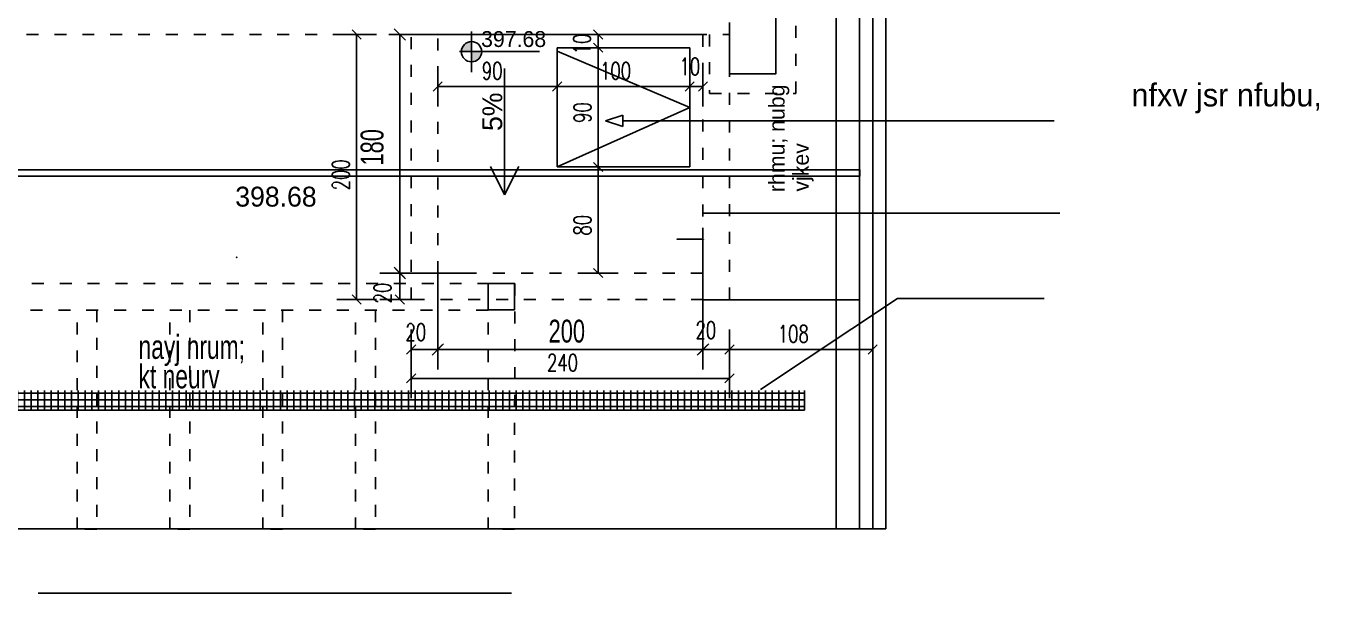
# Model space of a CAD drawing. Extents: x -17820 to -14381, y -71900 to -70262.
# Drawn here: x -15356 to -14381, y -71566 to -71138 of the extents above; entities that cross this region are included whole.
import ezdxf
from ezdxf.enums import TextEntityAlignment as Align

# ---------------------------------------------------------------- set-up
doc = ezdxf.new("R2010")
doc.units = 0
doc.header["$MEASUREMENT"] = 0
doc.linetypes.add('Dashed', pattern=[1, 0.3, -0.4, 0.3])
for name, color, linetype in [('1506', 8, 'Continuous'), ('@@ @@@@@@', 93, 'Continuous'), ('@@@', 13, 'Continuous'), ('@@@@', 32, 'Continuous'), ('@@@@ @@@', 133, 'Continuous'), ('@@@@ @@@@', 133, 'Continuous'), ('@@@@@', 13, 'Continuous'), ('@@@@@1', 3, 'Continuous'), ('@@@@@2', 1, 'Continuous'), ('@@@@@3', 13, 'Continuous'), ('@@@@@4', 211, 'Continuous'), ('@@@@@@', 1, 'Continuous'), ('@@@@@@_1', 250, 'Continuous'), ('LAYER380', 250, 'Continuous'), ('LAYOUT', 253, 'Continuous')]:
    doc.layers.add(name, color=color, linetype=linetype)
doc.styles.add('DCADTXTSTYLE1', font='MIRYL')
doc.styles.add('DCADTXTSTYLE11', font='HEBTXT')
doc.styles.add('DCADTXTSTYLE5', font='HEBSTD')
doc.styles.add('DCADTXTSTYLE8', font='ROMANS')
doc.dimstyles.new('DCADSTYLE1', dxfattribs={"dimtxt": 12.937824, "dimasz": 3.450086, "dimexe": 15.000375, "dimexo": 22.735753, "dimgap": 1.500038, "dimtad": 1, "dimdec": 4, "dimzin": 0, "dimdsep": 46, "dimtxsty": 'DCADTXTSTYLE8', "dimblk1": '_TICKMARKS_253', "dimblk2": '_TICKMARKS_253', "dimsah": 1, "dimcen": 0.09, "dimclrd": 253, "dimclre": 253, "dimclrt": 51, "dimadec": 0, "dimazin": 0, "dimtfac": 1, "dimtdec": 4, "dimtofl": 0, "dimtmove": 0, "dimatfit": 3, "dimfxl": 1, "dimtolj": 1, "dimtzin": 0, "dimarcsym": 0})
doc.dimstyles.new('DCADSTYLE10', dxfattribs={"dimtxt": 12.937824, "dimasz": 3.450086, "dimexe": 15.000375, "dimexo": 24.270707, "dimgap": 1.500038, "dimtad": 1, "dimdec": 4, "dimzin": 0, "dimdsep": 46, "dimtxsty": 'DCADTXTSTYLE8', "dimblk1": '_TICKMARKS_253', "dimblk2": '_TICKMARKS_253', "dimsah": 1, "dimcen": 0.09, "dimclrd": 253, "dimclre": 253, "dimclrt": 51, "dimadec": 0, "dimazin": 0, "dimtfac": 1, "dimtdec": 4, "dimtofl": 0, "dimtmove": 0, "dimatfit": 3, "dimfxl": 1, "dimtolj": 1, "dimtzin": 0, "dimarcsym": 0})
doc.dimstyles.new('DCADSTYLE11', dxfattribs={"dimtxt": 12.937824, "dimasz": 3.450086, "dimexe": 15.000375, "dimexo": 0.728543, "dimgap": 1.500038, "dimtad": 1, "dimdec": 4, "dimzin": 0, "dimdsep": 46, "dimtxsty": 'DCADTXTSTYLE8', "dimblk1": '_TICKMARKS_253', "dimblk2": '_TICKMARKS_253', "dimsah": 1, "dimcen": 0.09, "dimse1": 1, "dimclrd": 253, "dimclre": 253, "dimclrt": 51, "dimadec": 0, "dimazin": 0, "dimtfac": 1, "dimtdec": 4, "dimtofl": 0, "dimtmove": 0, "dimatfit": 3, "dimfxl": 1, "dimtolj": 1, "dimtzin": 0, "dimarcsym": 0})
doc.dimstyles.new('DCADSTYLE12', dxfattribs={"dimtxt": 12.937824, "dimasz": 3.450086, "dimexe": 15.000375, "dimexo": 14.270707, "dimgap": 1.500038, "dimtad": 1, "dimdec": 4, "dimzin": 0, "dimdsep": 46, "dimtxsty": 'DCADTXTSTYLE8', "dimblk1": '_TICKMARKS_253', "dimblk2": '_TICKMARKS_253', "dimsah": 1, "dimcen": 0.09, "dimse1": 1, "dimclrd": 253, "dimclre": 253, "dimclrt": 51, "dimadec": 0, "dimazin": 0, "dimtfac": 1, "dimtdec": 4, "dimtofl": 0, "dimtmove": 0, "dimatfit": 3, "dimfxl": 1, "dimtolj": 1, "dimtzin": 0, "dimarcsym": 0})
doc.dimstyles.new('DCADSTYLE13', dxfattribs={"dimtxt": 12.937824, "dimasz": 3.450086, "dimexe": 15.000375, "dimexo": 5.954915, "dimgap": 1.500038, "dimtad": 1, "dimdec": 4, "dimzin": 0, "dimdsep": 46, "dimtxsty": 'DCADTXTSTYLE8', "dimblk1": '_TICKMARKS_253', "dimblk2": '_TICKMARKS_253', "dimsah": 1, "dimcen": 0.09, "dimclrd": 253, "dimclre": 253, "dimclrt": 51, "dimadec": 0, "dimazin": 0, "dimtfac": 1, "dimtdec": 4, "dimtofl": 0, "dimtmove": 0, "dimatfit": 3, "dimfxl": 1, "dimtolj": 1, "dimtzin": 0, "dimarcsym": 0})
doc.dimstyles.new('DCADSTYLE14', dxfattribs={"dimtxt": 12.937824, "dimasz": 3.450086, "dimexe": 15.000375, "dimexo": 4.044345, "dimgap": 1.500038, "dimtad": 1, "dimdec": 4, "dimzin": 0, "dimdsep": 46, "dimtxsty": 'DCADTXTSTYLE8', "dimblk1": '_TICKMARKS_253', "dimblk2": '_TICKMARKS_253', "dimsah": 1, "dimcen": 0.09, "dimse1": 1, "dimclrd": 253, "dimclre": 253, "dimclrt": 51, "dimadec": 0, "dimazin": 0, "dimtfac": 1, "dimtdec": 4, "dimtofl": 0, "dimtmove": 0, "dimatfit": 3, "dimfxl": 1, "dimtolj": 1, "dimtzin": 0, "dimarcsym": 0})
doc.dimstyles.new('DCADSTYLE15', dxfattribs={"dimtxt": 12.937824, "dimasz": 3.450086, "dimexe": 15.000375, "dimexo": 15.954905, "dimgap": 1.500038, "dimtad": 1, "dimdec": 4, "dimzin": 0, "dimdsep": 46, "dimtxsty": 'DCADTXTSTYLE8', "dimblk1": '_TICKMARKS_253', "dimblk2": '_TICKMARKS_253', "dimsah": 1, "dimcen": 0.09, "dimse1": 1, "dimclrd": 253, "dimclre": 253, "dimclrt": 51, "dimadec": 0, "dimazin": 0, "dimtfac": 1, "dimtdec": 4, "dimtofl": 0, "dimtmove": 0, "dimatfit": 3, "dimfxl": 1, "dimtolj": 1, "dimtzin": 0, "dimarcsym": 0})
doc.dimstyles.new('DCADSTYLE2', dxfattribs={"dimtxt": 12.937824, "dimasz": 3.450086, "dimexe": 15.000375, "dimexo": 42.735747, "dimgap": 1.500038, "dimtad": 1, "dimdec": 4, "dimzin": 0, "dimdsep": 46, "dimtxsty": 'DCADTXTSTYLE8', "dimblk1": '_TICKMARKS_253', "dimblk2": '_TICKMARKS_253', "dimsah": 1, "dimcen": 0.09, "dimclrd": 253, "dimclre": 253, "dimclrt": 51, "dimadec": 0, "dimazin": 0, "dimtfac": 1, "dimtdec": 4, "dimtofl": 0, "dimtmove": 0, "dimatfit": 3, "dimfxl": 1, "dimtolj": 1, "dimtzin": 0, "dimarcsym": 0})
doc.dimstyles.new('DCADSTYLE23', dxfattribs={"dimtxt": 0.25, "dimasz": 0.0625, "dimexe": 0.1, "dimexo": 0.2, "dimgap": 0.1, "dimtad": 1, "dimdec": 4, "dimzin": 0, "dimdsep": 46, "dimtxsty": 'DCADTXTSTYLE11', "dimblk1": '_TICKMARKS_3', "dimblk2": '_TICKMARKS_3', "dimsah": 1, "dimcen": 0.09, "dimdle": 0.1, "dimse1": 1, "dimse2": 1, "dimclrd": 250, "dimclre": 250, "dimclrt": 51, "dimadec": 0, "dimazin": 0, "dimtfac": 1, "dimtdec": 4, "dimtofl": 0, "dimtmove": 0, "dimatfit": 3, "dimfxl": 1, "dimtolj": 1, "dimtzin": 0, "dimarcsym": 0})
doc.dimstyles.new('DCADSTYLE26', dxfattribs={"dimtxt": 17.250432, "dimasz": 4.312608, "dimexe": 0.1, "dimexo": 0.2, "dimgap": 0.1, "dimtad": 1, "dimdec": 4, "dimzin": 0, "dimdsep": 46, "dimtxsty": 'DCADTXTSTYLE11', "dimblk1": '_TICKMARKS_3', "dimblk2": '_TICKMARKS_3', "dimsah": 1, "dimcen": 0.09, "dimdle": 0.1, "dimclrd": 250, "dimclre": 250, "dimclrt": 51, "dimadec": 0, "dimazin": 0, "dimtfac": 1, "dimtdec": 4, "dimtofl": 0, "dimtmove": 0, "dimatfit": 3, "dimfxl": 1, "dimtolj": 1, "dimtzin": 0, "dimarcsym": 0})
doc.dimstyles.new('DCADSTYLE3', dxfattribs={"dimtxt": 12.937824, "dimasz": 3.450086, "dimexe": 15.000375, "dimexo": -15.000375, "dimgap": 1.500038, "dimtad": 1, "dimdec": 4, "dimzin": 0, "dimdsep": 46, "dimtxsty": 'DCADTXTSTYLE8', "dimblk1": '_TICKMARKS_253', "dimblk2": '_TICKMARKS_253', "dimsah": 1, "dimcen": 0.09, "dimclrd": 253, "dimclre": 253, "dimclrt": 51, "dimadec": 0, "dimazin": 0, "dimtfac": 1, "dimtdec": 4, "dimtofl": 0, "dimtmove": 0, "dimatfit": 3, "dimfxl": 1, "dimtolj": 1, "dimtzin": 0, "dimarcsym": 0})
doc.dimstyles.new('DCADSTYLE4', dxfattribs={"dimtxt": 12.937824, "dimasz": 3.450086, "dimexe": 15.000375, "dimexo": 44.516417, "dimgap": 1.500038, "dimtad": 1, "dimdec": 4, "dimzin": 0, "dimdsep": 46, "dimtxsty": 'DCADTXTSTYLE8', "dimblk1": '_TICKMARKS_253', "dimblk2": '_TICKMARKS_253', "dimsah": 1, "dimcen": 0.09, "dimclrd": 253, "dimclre": 253, "dimclrt": 51, "dimadec": 0, "dimazin": 0, "dimtfac": 1, "dimtdec": 4, "dimtofl": 0, "dimtmove": 0, "dimatfit": 3, "dimfxl": 1, "dimtolj": 1, "dimtzin": 0, "dimarcsym": 0})
doc.dimstyles.new('DCADSTYLE5', dxfattribs={"dimtxt": 12.937824, "dimasz": 3.450086, "dimexe": 15.000375, "dimexo": -6.367897, "dimgap": 1.500038, "dimtad": 1, "dimdec": 4, "dimzin": 0, "dimdsep": 46, "dimtxsty": 'DCADTXTSTYLE8', "dimblk1": '_TICKMARKS_253', "dimblk2": '_TICKMARKS_253', "dimsah": 1, "dimcen": 0.09, "dimclrd": 253, "dimclre": 253, "dimclrt": 51, "dimadec": 0, "dimazin": 0, "dimtfac": 1, "dimtdec": 4, "dimtofl": 0, "dimtmove": 0, "dimatfit": 3, "dimfxl": 1, "dimtolj": 1, "dimtzin": 0, "dimarcsym": 0})
doc.dimstyles.new('DCADSTYLE6', dxfattribs={"dimtxt": 12.937824, "dimasz": 3.450086, "dimexe": 15.000375, "dimexo": 26.181334, "dimgap": 1.500038, "dimtad": 1, "dimdec": 4, "dimzin": 0, "dimdsep": 46, "dimtxsty": 'DCADTXTSTYLE8', "dimblk1": '_TICKMARKS_253', "dimblk2": '_TICKMARKS_253', "dimsah": 1, "dimcen": 0.09, "dimclrd": 253, "dimclre": 253, "dimclrt": 51, "dimadec": 0, "dimazin": 0, "dimtfac": 1, "dimtdec": 4, "dimtofl": 0, "dimtmove": 0, "dimatfit": 3, "dimfxl": 1, "dimtolj": 1, "dimtzin": 0, "dimarcsym": 0})

# ---------------------------------------------------------------- blocks, each defined once
blk = doc.blocks.new('_TICKMARKS_253')
at = {"color": 253, "linetype": 'Continuous'}
blk.add_line((-1, -1), (1, 1), dxfattribs=at)
blk = doc.blocks.new('*D67')
at = {"color": 253, "linetype": 'Continuous', "ltscale": 30.48, "transparency": 16777216}
for p, q in [((-15065.12, -71366.85), (-15065.12, -71381.85)), ((-15045.12, -71366.85), (-15045.12, -71381.85)), ((-15065.12, -71381.85), (-15045.12, -71381.85)), ((-15065.12, -71396.86), (-15065.12, -71381.85)), ((-15045.12, -71396.86), (-15045.12, -71381.85))]:
    blk.add_line(p, q, dxfattribs=at)
at = {"layer": 'DEFPOINTS', "color": 253, "linetype": 'Continuous', "ltscale": 30.48, "transparency": 16777216}
for p in [(-15045.12, -71324.12), (-15065.12, -71344.12), (-15065.12, -71381.85)]:
    blk.add_point(p, dxfattribs=at)
at = {"color": 253, "linetype": 'Continuous', "ltscale": 30.48, "transparency": 16777216, "xscale": 3.450086385638809, "yscale": 3.450086385638809, "zscale": 3.450086385638809, "rotation": 180}
blk.add_blockref('_TICKMARKS_253', (-15065.12, -71381.85), dxfattribs=at)
at = {"color": 253, "linetype": 'Continuous', "ltscale": 30.48, "transparency": 16777216, "xscale": 3.450086385638809, "yscale": 3.450086385638809, "zscale": 3.450086385638809}
blk.add_blockref('_TICKMARKS_253', (-15045.12, -71381.85), dxfattribs=at)
at = {"color": 51, "linetype": 'Continuous', "ltscale": 30.48, "transparency": 16777216, "style": 'DCADTXTSTYLE8', "width": 0.703571}
blk.add_text('20', height=12.938, dxfattribs=at).set_placement((-15069.5, -71379.04), align=Align.BOTTOM_LEFT)
blk = doc.blocks.new('*D68')
at = {"color": 253, "linetype": 'Continuous', "ltscale": 30.48, "transparency": 16777216}
for p, q in [((-14845.12, -71366.85), (-14845.12, -71381.85)), ((-14825.12, -71366.85), (-14825.12, -71381.85)), ((-14845.12, -71381.85), (-14825.12, -71381.85)), ((-14845.12, -71396.86), (-14845.12, -71381.85)), ((-14825.12, -71396.86), (-14825.12, -71381.85))]:
    blk.add_line(p, q, dxfattribs=at)
at = {"layer": 'DEFPOINTS', "color": 253, "linetype": 'Continuous', "ltscale": 30.48, "transparency": 16777216}
for p in [(-14845.12, -71324.12), (-14825.12, -71344.12), (-14845.12, -71381.85)]:
    blk.add_point(p, dxfattribs=at)
at = {"color": 253, "linetype": 'Continuous', "ltscale": 30.48, "transparency": 16777216, "xscale": 3.450086385638809, "yscale": 3.450086385638809, "zscale": 3.450086385638809, "rotation": 180}
blk.add_blockref('_TICKMARKS_253', (-14845.12, -71381.85), dxfattribs=at)
at = {"color": 253, "linetype": 'Continuous', "ltscale": 30.48, "transparency": 16777216, "xscale": 3.450086385638809, "yscale": 3.450086385638809, "zscale": 3.450086385638809}
blk.add_blockref('_TICKMARKS_253', (-14825.12, -71381.85), dxfattribs=at)
at = {"color": 51, "linetype": 'Continuous', "ltscale": 30.48, "transparency": 16777216, "style": 'DCADTXTSTYLE8', "width": 0.703571}
blk.add_text('20', height=12.938, dxfattribs=at).set_placement((-14850.79, -71377.61), align=Align.BOTTOM_LEFT)
blk = doc.blocks.new('*D69')
at = {"color": 253, "linetype": 'Continuous', "ltscale": 30.48, "transparency": 16777216}
for p, q in [((-14825.12, -71366.85), (-14825.12, -71381.85)), ((-14717.12, -71366.85), (-14717.12, -71381.85)), ((-14825.12, -71381.85), (-14717.12, -71381.85)), ((-14825.12, -71396.86), (-14825.12, -71381.85)), ((-14717.12, -71396.86), (-14717.12, -71381.85))]:
    blk.add_line(p, q, dxfattribs=at)
at = {"layer": 'DEFPOINTS', "color": 253, "linetype": 'Continuous', "ltscale": 30.48, "transparency": 16777216}
for p in [(-14825.12, -71381.85), (-14825.12, -71381.85), (-14717.12, -71517.15)]:
    blk.add_point(p, dxfattribs=at)
at = {"color": 253, "linetype": 'Continuous', "ltscale": 30.48, "transparency": 16777216, "xscale": 3.450086385638809, "yscale": 3.450086385638809, "zscale": 3.450086385638809, "rotation": 180}
blk.add_blockref('_TICKMARKS_253', (-14825.12, -71381.85), dxfattribs=at)
at = {"color": 253, "linetype": 'Continuous', "ltscale": 30.48, "transparency": 16777216, "xscale": 3.450086385638809, "yscale": 3.450086385638809, "zscale": 3.450086385638809}
blk.add_blockref('_TICKMARKS_253', (-14717.12, -71381.85), dxfattribs=at)
at = {"color": 51, "linetype": 'Continuous', "ltscale": 30.48, "transparency": 16777216, "style": 'DCADTXTSTYLE8', "width": 0.703571}
blk.add_text('108', height=12.938, dxfattribs=at).set_placement((-14788.73, -71380.35), align=Align.BOTTOM_LEFT)
blk = doc.blocks.new('*D70')
at = {"color": 253, "linetype": 'Continuous', "ltscale": 30.48, "transparency": 16777216}
for p, q in [((-15065.12, -71388.64), (-15065.12, -71403.64)), ((-14825.12, -71388.64), (-14825.12, -71403.64)), ((-15065.12, -71403.64), (-14825.12, -71403.64)), ((-15065.12, -71418.64), (-15065.12, -71403.64)), ((-14825.12, -71418.64), (-14825.12, -71403.64))]:
    blk.add_line(p, q, dxfattribs=at)
at = {"layer": 'DEFPOINTS', "color": 253, "linetype": 'Continuous', "ltscale": 30.48, "transparency": 16777216}
for p in [(-15065.12, -71344.12), (-14825.12, -71344.12), (-15065.12, -71403.64)]:
    blk.add_point(p, dxfattribs=at)
at = {"color": 253, "linetype": 'Continuous', "ltscale": 30.48, "transparency": 16777216, "xscale": 3.450086385638809, "yscale": 3.450086385638809, "zscale": 3.450086385638809, "rotation": 180}
blk.add_blockref('_TICKMARKS_253', (-15065.12, -71403.64), dxfattribs=at)
at = {"color": 253, "linetype": 'Continuous', "ltscale": 30.48, "transparency": 16777216, "xscale": 3.450086385638809, "yscale": 3.450086385638809, "zscale": 3.450086385638809}
blk.add_blockref('_TICKMARKS_253', (-14825.12, -71403.64), dxfattribs=at)
at = {"color": 51, "linetype": 'Continuous', "ltscale": 30.48, "transparency": 16777216, "style": 'DCADTXTSTYLE8', "width": 0.703571}
blk.add_text('240', height=12.938, dxfattribs=at).set_placement((-14962.73, -71402.14), align=Align.BOTTOM_LEFT)
blk = doc.blocks.new('*D71')
at = {"color": 253, "linetype": 'Continuous', "ltscale": 30.48, "transparency": 16777216}
for p, q in [((-15088.76, -71324.12), (-15073.76, -71324.12)), ((-15073.76, -71344.12), (-15073.76, -71324.12)), ((-15058.76, -71324.12), (-15073.76, -71324.12)), ((-15088.76, -71344.12), (-15073.76, -71344.12)), ((-15058.76, -71344.12), (-15073.76, -71344.12))]:
    blk.add_line(p, q, dxfattribs=at)
at = {"layer": 'DEFPOINTS', "color": 253, "linetype": 'Continuous', "ltscale": 30.48, "transparency": 16777216}
for p in [(-15045.12, -71324.12), (-15073.76, -71344.12), (-15065.12, -71344.12)]:
    blk.add_point(p, dxfattribs=at)
at = {"color": 253, "linetype": 'Continuous', "ltscale": 30.48, "transparency": 16777216, "xscale": 3.450086385638809, "yscale": 3.450086385638809, "zscale": 3.450086385638809}
for p, rotation in [((-15073.76, -71324.12), 90), ((-15073.76, -71344.12), 270)]:
    blk.add_blockref('_TICKMARKS_253', p, dxfattribs=dict(at, rotation=rotation))
at = {"color": 51, "linetype": 'Continuous', "ltscale": 30.48, "transparency": 16777216, "style": 'DCADTXTSTYLE8', "width": 0.703571}
blk.add_text('20', height=12.938, rotation=90, dxfattribs=at).set_placement((-15076.42, -71347.04), align=Align.BOTTOM_LEFT)
blk = doc.blocks.new('*D72')
at = {"color": 253, "linetype": 'Continuous', "ltscale": 30.48, "transparency": 16777216}
for p, q in [((-15121.31, -71144.12), (-15106.3, -71144.12)), ((-15106.3, -71144.12), (-15106.3, -71344.12)), ((-15091.3, -71144.12), (-15106.3, -71144.12)), ((-15121.31, -71344.12), (-15106.3, -71344.12)), ((-15091.3, -71344.12), (-15106.3, -71344.12))]:
    blk.add_line(p, q, dxfattribs=at)
at = {"layer": 'DEFPOINTS', "color": 253, "linetype": 'Continuous', "ltscale": 30.48, "transparency": 16777216}
for p in [(-15106.3, -71144.12), (-15065.12, -71144.12), (-15065.12, -71344.12)]:
    blk.add_point(p, dxfattribs=at)
at = {"color": 253, "linetype": 'Continuous', "ltscale": 30.48, "transparency": 16777216, "xscale": 3.450086385638809, "yscale": 3.450086385638809, "zscale": 3.450086385638809}
for p, rotation in [((-15106.3, -71144.12), 90), ((-15106.3, -71344.12), 270)]:
    blk.add_blockref('_TICKMARKS_253', p, dxfattribs=dict(at, rotation=rotation))
at = {"color": 51, "linetype": 'Continuous', "ltscale": 30.48, "transparency": 16777216, "style": 'DCADTXTSTYLE8', "width": 0.703571}
blk.add_text('200', height=12.938, rotation=450, dxfattribs=at).set_placement((-15107.8, -71261.72), align=Align.BOTTOM_LEFT)
blk = doc.blocks.new('*D76')
at = {"color": 253, "linetype": 'Continuous', "ltscale": 30.48, "transparency": 16777216}
for p, q in [((-15045.12, -71168.39), (-15045.12, -71183.39)), ((-14955.12, -71168.39), (-14955.12, -71183.39)), ((-15045.12, -71183.39), (-14955.12, -71183.39)), ((-15045.12, -71198.39), (-15045.12, -71183.39)), ((-14955.12, -71198.39), (-14955.12, -71183.39))]:
    blk.add_line(p, q, dxfattribs=at)
at = {"layer": 'DEFPOINTS', "color": 253, "linetype": 'Continuous', "ltscale": 30.48, "transparency": 16777216}
for p in [(-15045.12, -71144.12), (-15045.12, -71183.39), (-14955.12, -71199.12)]:
    blk.add_point(p, dxfattribs=at)
at = {"color": 253, "linetype": 'Continuous', "ltscale": 30.48, "transparency": 16777216, "xscale": 3.450086385638809, "yscale": 3.450086385638809, "zscale": 3.450086385638809, "rotation": 180}
blk.add_blockref('_TICKMARKS_253', (-15045.12, -71183.39), dxfattribs=at)
at = {"color": 253, "linetype": 'Continuous', "ltscale": 30.48, "transparency": 16777216, "xscale": 3.450086385638809, "yscale": 3.450086385638809, "zscale": 3.450086385638809}
blk.add_blockref('_TICKMARKS_253', (-14955.12, -71183.39), dxfattribs=at)
at = {"color": 51, "linetype": 'Continuous', "ltscale": 30.48, "transparency": 16777216, "style": 'DCADTXTSTYLE8', "width": 0.703571}
blk.add_text('90', height=12.938, dxfattribs=at).set_placement((-15011.86, -71181.89), align=Align.BOTTOM_LEFT)
blk = doc.blocks.new('*D77')
at = {"color": 253, "linetype": 'Continuous', "ltscale": 30.48, "transparency": 16777216}
for p in [(-14855.12, -71168.39), (-14955.12, -71183.39), (-14855.12, -71198.39)]:
    blk.add_line(p, (-14855.12, -71183.39), dxfattribs=at)
at = {"layer": 'DEFPOINTS', "color": 253, "linetype": 'Continuous', "ltscale": 30.48, "transparency": 16777216}
for p in [(-14855.12, -71154.12), (-14955.12, -71183.39), (-14955.12, -71199.12)]:
    blk.add_point(p, dxfattribs=at)
at = {"color": 253, "linetype": 'Continuous', "ltscale": 30.48, "transparency": 16777216, "xscale": 3.450086385638809, "yscale": 3.450086385638809, "zscale": 3.450086385638809, "rotation": 180}
blk.add_blockref('_TICKMARKS_253', (-14955.12, -71183.39), dxfattribs=at)
at = {"color": 253, "linetype": 'Continuous', "ltscale": 30.48, "transparency": 16777216, "xscale": 3.450086385638809, "yscale": 3.450086385638809, "zscale": 3.450086385638809}
blk.add_blockref('_TICKMARKS_253', (-14855.12, -71183.39), dxfattribs=at)
at = {"color": 51, "linetype": 'Continuous', "ltscale": 30.48, "transparency": 16777216, "style": 'DCADTXTSTYLE8', "width": 0.703571}
blk.add_text('100', height=12.938, dxfattribs=at).set_placement((-14922.73, -71181.89), align=Align.BOTTOM_LEFT)
blk = doc.blocks.new('*D78')
at = {"color": 253, "linetype": 'Continuous', "ltscale": 30.48, "transparency": 16777216}
for p in [(-14845.12, -71168.39), (-14855.12, -71183.39), (-14845.12, -71198.39)]:
    blk.add_line(p, (-14845.12, -71183.39), dxfattribs=at)
at = {"layer": 'DEFPOINTS', "color": 253, "linetype": 'Continuous', "ltscale": 30.48, "transparency": 16777216}
for p in [(-14845.12, -71144.12), (-14855.12, -71154.12), (-14855.12, -71183.39)]:
    blk.add_point(p, dxfattribs=at)
at = {"color": 253, "linetype": 'Continuous', "ltscale": 30.48, "transparency": 16777216, "xscale": 3.450086385638809, "yscale": 3.450086385638809, "zscale": 3.450086385638809, "rotation": 180}
blk.add_blockref('_TICKMARKS_253', (-14855.12, -71183.39), dxfattribs=at)
at = {"color": 253, "linetype": 'Continuous', "ltscale": 30.48, "transparency": 16777216, "xscale": 3.450086385638809, "yscale": 3.450086385638809, "zscale": 3.450086385638809}
blk.add_blockref('_TICKMARKS_253', (-14845.12, -71183.39), dxfattribs=at)
at = {"color": 51, "linetype": 'Continuous', "ltscale": 30.48, "transparency": 16777216, "style": 'DCADTXTSTYLE8', "width": 0.703571}
blk.add_text('10', height=12.938, dxfattribs=at).set_placement((-14862.82, -71178.67), align=Align.BOTTOM_LEFT)
blk = doc.blocks.new('*D79')
at = {"color": 253, "linetype": 'Continuous', "ltscale": 30.48, "transparency": 16777216}
for p, q in [((-14939.17, -71144.12), (-14924.17, -71144.12)), ((-14924.17, -71144.12), (-14924.17, -71154.12)), ((-14909.17, -71144.12), (-14924.17, -71144.12)), ((-14939.17, -71154.12), (-14924.17, -71154.12)), ((-14909.17, -71154.12), (-14924.17, -71154.12))]:
    blk.add_line(p, q, dxfattribs=at)
at = {"layer": 'DEFPOINTS', "color": 253, "linetype": 'Continuous', "ltscale": 30.48, "transparency": 16777216}
for p in [(-14945.12, -71144.12), (-14924.17, -71144.12), (-14905.12, -71154.12)]:
    blk.add_point(p, dxfattribs=at)
at = {"color": 253, "linetype": 'Continuous', "ltscale": 30.48, "transparency": 16777216, "xscale": 3.450086385638809, "yscale": 3.450086385638809, "zscale": 3.450086385638809}
for p, rotation in [((-14924.17, -71144.12), 90), ((-14924.17, -71154.12), 270)]:
    blk.add_blockref('_TICKMARKS_253', p, dxfattribs=dict(at, rotation=rotation))
at = {"color": 51, "linetype": 'Continuous', "ltscale": 30.48, "transparency": 16777216, "style": 'DCADTXTSTYLE8', "width": 0.703571}
blk.add_text('10', height=12.938, rotation=450, dxfattribs=at).set_placement((-14926.06, -71159.16), align=Align.BOTTOM_LEFT)
blk = doc.blocks.new('*D80')
at = {"color": 253, "linetype": 'Continuous', "ltscale": 30.48, "transparency": 16777216}
for p in [(-14924.17, -71154.12), (-14939.17, -71244.12), (-14909.17, -71244.12)]:
    blk.add_line(p, (-14924.17, -71244.12), dxfattribs=at)
at = {"layer": 'DEFPOINTS', "color": 253, "linetype": 'Continuous', "ltscale": 30.48, "transparency": 16777216}
for p in [(-14924.17, -71154.12), (-14905.12, -71154.12), (-14955.12, -71244.12)]:
    blk.add_point(p, dxfattribs=at)
at = {"color": 253, "linetype": 'Continuous', "ltscale": 30.48, "transparency": 16777216, "xscale": 3.450086385638809, "yscale": 3.450086385638809, "zscale": 3.450086385638809}
for p, rotation in [((-14924.17, -71154.12), 90), ((-14924.17, -71244.12), 270)]:
    blk.add_blockref('_TICKMARKS_253', p, dxfattribs=dict(at, rotation=rotation))
at = {"color": 51, "linetype": 'Continuous', "ltscale": 30.48, "transparency": 16777216, "style": 'DCADTXTSTYLE8', "width": 0.703571}
blk.add_text('90', height=12.938, rotation=450, dxfattribs=at).set_placement((-14925.67, -71210.85), align=Align.BOTTOM_LEFT)
blk = doc.blocks.new('*D81')
at = {"color": 253, "linetype": 'Continuous', "ltscale": 30.48, "transparency": 16777216}
for p in [(-14924.17, -71244.12), (-14939.17, -71324.12), (-14909.17, -71324.12)]:
    blk.add_line(p, (-14924.17, -71324.12), dxfattribs=at)
at = {"layer": 'DEFPOINTS', "color": 253, "linetype": 'Continuous', "ltscale": 30.48, "transparency": 16777216}
for p in [(-14955.12, -71244.12), (-14924.17, -71244.12), (-14945.12, -71324.12)]:
    blk.add_point(p, dxfattribs=at)
at = {"color": 253, "linetype": 'Continuous', "ltscale": 30.48, "transparency": 16777216, "xscale": 3.450086385638809, "yscale": 3.450086385638809, "zscale": 3.450086385638809}
for p, rotation in [((-14924.17, -71244.12), 90), ((-14924.17, -71324.12), 270)]:
    blk.add_blockref('_TICKMARKS_253', p, dxfattribs=dict(at, rotation=rotation))
at = {"color": 51, "linetype": 'Continuous', "ltscale": 30.48, "transparency": 16777216, "style": 'DCADTXTSTYLE8', "width": 0.703571}
blk.add_text('80', height=12.938, rotation=450, dxfattribs=at).set_placement((-14925.67, -71295.85), align=Align.BOTTOM_LEFT)
blk = doc.blocks.new('MIFLAS')
at = {"linetype": 'Continuous'}
h = blk.add_hatch(color=3, dxfattribs=at)
h.paths.add_polyline_path([(-12.6, 12.6, 0.410133), (-25.3, 0.2), (-12.6, 0.2)], flags=0)
h.paths.add_polyline_path([(0, 0, 0.003488), (0, 0.2), (-12.6, 0.2), (-12.6, -12.6, 0.414214), (0, 0)], flags=0)
at = {"color": 3, "linetype": 'Continuous'}
for p, q in [((-12.6, 0.2), (-12.6, 25.1)), ((-27.6, 0.2), (72.1, 0.2)), ((-12.6, 0.2), (-12.6, -25.4))]:
    blk.add_line(p, q, dxfattribs=at)
blk.add_circle((-12.6, 0), 12.6, dxfattribs=at)
blk = doc.blocks.new('_TICKMARKS_3')
at = {"color": 3, "linetype": 'Continuous'}
blk.add_line((-1, -1), (1, 1), dxfattribs=at)
blk = doc.blocks.new('*D90')
at = {"color": 250, "linetype": 'Continuous', "transparency": 16777216}
blk.add_line((-14844.84, -71344.35, 116837.27), (-14727.02, -71344.35, 116837.27), dxfattribs=at)
at = {"layer": 'DEFPOINTS', "color": 250, "linetype": 'Continuous', "transparency": 16777216}
for p in [(-14727.12, -71344.35, 116837.27), (-14844.74, -71411.3, 116837.27), (-14727.12, -71411.35, 116837.27)]:
    blk.add_point(p, dxfattribs=at)
at = {"color": 3, "linetype": 'Continuous', "transparency": 16777216, "xscale": 0.06250000000000001, "yscale": 0.06250000000000001, "zscale": 0.06250000000000001, "rotation": 180}
blk.add_blockref('_TICKMARKS_3', (-14844.74, -71344.35, 116837.27), dxfattribs=at)
at = {"color": 3, "linetype": 'Continuous', "transparency": 16777216, "xscale": 0.06250000000000001, "yscale": 0.06250000000000001, "zscale": 0.06250000000000001}
blk.add_blockref('_TICKMARKS_3', (-14727.12, -71344.35, 116837.27), dxfattribs=at)
at = {"color": 51, "linetype": 'Continuous', "ltscale": 30.48, "transparency": 16777216, "style": 'DCADTXTSTYLE11'}
blk.add_text('118', height=0.25, dxfattribs=at).set_placement((-14786.23, -71344.25, 116837.27), align=Align.BOTTOM_LEFT)
blk = doc.blocks.new('*D95')
at = {"color": 250, "linetype": 'Continuous', "transparency": 16777216}
blk.add_line((-14864.84, -71298.68, 116837.27), (-14844.64, -71298.68, 116837.27), dxfattribs=at)
at = {"layer": 'DEFPOINTS', "color": 250, "linetype": 'Continuous', "transparency": 16777216}
for p in [(-14844.74, -71298.68, 116837.27), (-14864.74, -71365.63, 116837.27), (-14844.74, -71365.68, 116837.27)]:
    blk.add_point(p, dxfattribs=at)
at = {"color": 3, "linetype": 'Continuous', "transparency": 16777216, "xscale": 0.06250000000000001, "yscale": 0.06250000000000001, "zscale": 0.06250000000000001, "rotation": 180}
blk.add_blockref('_TICKMARKS_3', (-14864.74, -71298.68, 116837.27), dxfattribs=at)
at = {"color": 3, "linetype": 'Continuous', "transparency": 16777216, "xscale": 0.06250000000000001, "yscale": 0.06250000000000001, "zscale": 0.06250000000000001}
blk.add_blockref('_TICKMARKS_3', (-14844.74, -71298.68, 116837.27), dxfattribs=at)
at = {"color": 51, "linetype": 'Continuous', "ltscale": 30.48, "transparency": 16777216, "style": 'DCADTXTSTYLE11'}
blk.add_text('20', height=0.25, dxfattribs=at).set_placement((-14854.97, -71298.58, 116837.27), align=Align.BOTTOM_LEFT)
blk = doc.blocks.new('*D102')
at = {"color": 250, "linetype": 'Continuous', "transparency": 16777216}
for p, q in [((-14845.12, -71289.9, 116837.27), (-14845.12, -71381.95, 116837.27)), ((-15045.12, -71320.7, 116837.27), (-15045.12, -71381.95, 116837.27)), ((-14845.02, -71381.85, 116837.27), (-15045.22, -71381.85, 116837.27))]:
    blk.add_line(p, q, dxfattribs=at)
at = {"layer": 'DEFPOINTS', "color": 250, "linetype": 'Continuous', "transparency": 16777216}
for p in [(-14845.12, -71289.7, 116837.27), (-15045.12, -71320.5, 116837.27), (-15045.12, -71381.85, 116837.27)]:
    blk.add_point(p, dxfattribs=at)
at = {"color": 3, "linetype": 'Continuous', "transparency": 16777216, "xscale": 4.312607917785646, "yscale": 4.312607917785646, "zscale": 4.312607917785646, "rotation": 180}
blk.add_blockref('_TICKMARKS_3', (-15045.12, -71381.85, 116837.27), dxfattribs=at)
at = {"color": 3, "linetype": 'Continuous', "transparency": 16777216, "xscale": 4.312607917785646, "yscale": 4.312607917785646, "zscale": 4.312607917785646}
blk.add_blockref('_TICKMARKS_3', (-14845.12, -71381.85, 116837.27), dxfattribs=at)
at = {"color": 51, "linetype": 'Continuous', "ltscale": 30.48, "transparency": 16777216, "style": 'DCADTXTSTYLE11', "width": 0.714286}
blk.add_text('200', height=17.25, rotation=360, dxfattribs=at).set_placement((-14961.55, -71381.75, 116837.27), align=Align.BOTTOM_LEFT)
blk = doc.blocks.new('*D107')
at = {"color": 250, "linetype": 'Continuous', "transparency": 16777216}
for p, q in [((-15018.61, -71144.12, 116837.27), (-15073.86, -71144.12, 116837.27)), ((-15073.76, -71324.22, 116837.27), (-15073.76, -71144.02, 116837.27)), ((-15018.61, -71324.12, 116837.27), (-15073.86, -71324.12, 116837.27))]:
    blk.add_line(p, q, dxfattribs=at)
at = {"layer": 'DEFPOINTS', "color": 250, "linetype": 'Continuous', "transparency": 16777216}
for p in [(-15073.76, -71144.12, 116837.27), (-15018.41, -71144.12, 116837.27), (-15018.41, -71324.12, 116837.27)]:
    blk.add_point(p, dxfattribs=at)
at = {"color": 3, "linetype": 'Continuous', "transparency": 16777216, "xscale": 4.312607917785646, "yscale": 4.312607917785646, "zscale": 4.312607917785646}
for p, rotation in [((-15073.76, -71144.12, 116837.27), 90), ((-15073.76, -71324.12, 116837.27), 270)]:
    blk.add_blockref('_TICKMARKS_3', p, dxfattribs=dict(at, rotation=rotation))
at = {"color": 51, "linetype": 'Continuous', "ltscale": 30.48, "transparency": 16777216, "style": 'DCADTXTSTYLE11', "width": 0.714286}
blk.add_text('180', height=17.25, rotation=90, dxfattribs=at).set_placement((-15080.87, -71243.01, 116837.27), align=Align.BOTTOM_LEFT)
blk = doc.blocks.new('2E77AC')
at = {"color": 7, "linetype": 'Continuous'}
for p, q in [((0, 0), (21.28, 10.63)), ((95.39, 0), (0, 0)), ((0, 0), (21.28, -10.63))]:
    blk.add_line(p, q, dxfattribs=at)

msp = doc.modelspace()

# ---------------------------------------------------------------- hatches: boundary and pattern name
at = {"layer": '@@@@@@_1', "linetype": 'Continuous', "ltscale": 30.48}
h = msp.add_hatch(dxfattribs=at)
h.set_pattern_fill('4X4TIL', color=253, scale=0.039688, style=0, pattern_type=2)
h.set_pattern_definition([(0, (0, 0), (0, 5.08), []), (90, (0, 0), (-5.08, 3e-16), [])])
h.paths.add_polyline_path([(-15717.25457, -70764.45189), (-15702.25457, -70764.45189), (-15702.25457, -71412.70278), (-14768.65601, -71412.70278), (-14768.65601, -71427.70278), (-15717.25457, -71427.70278)], flags=0)

# ---------------------------------------------------------------- linework, layer by layer
at = {"layer": '1506', "color": 8, "linetype": 'Continuous', "ltscale": 30.48}
for p, q in [((-14698.42377, -71343.21397, -39495.6), (-14801.65587, -71412.03538, -39495.6)), ((-14587.81795, -71343.21397, -39495.6), (-14698.42377, -71343.21397, -39495.6)), ((-14768.65601, -71427.70278, -39495.6), (-14768.65601, -71412.70278, -39495.6)), ((-15717.25457, -71427.70278, -39495.6), (-14768.65601, -71427.70278, -39495.6)), ((-14707.12315, -71517.15471, -39495.6), (-15792.12315, -71517.15471, -39495.6))]:
    msp.add_line(p, q, dxfattribs=at)
at = {"layer": '@@ @@@@@@', "color": 93, "linetype": 'Continuous'}
msp.add_line((-15065.12318, -71144.11879, 116837.27053), (-14845.12316, -71144.11879, 116837.27053), dxfattribs=at)
at = {"layer": '@@ @@@@@@', "color": 93, "linetype": 'Dashed', "ltscale": 30}
for p, q in [((-15065.12316, -71344.11879, 116837.27053), (-15065.12318, -71144.11879, 116837.27053)), ((-14825.12314, -71344.11879, 116837.27053), (-14825.12315, -71144.11879, 116837.27053)), ((-14845.12066, -71344.11879, 116837.27053), (-15065.12316, -71344.11879, 116837.27053))]:
    msp.add_line(p, q, dxfattribs=at)
at = {"layer": '@@ @@@@@@', "color": 93, "linetype": 'Dashed', "ltscale": 30, "elevation": 116837.27053}
msp.add_lwpolyline([(-14840.12315, -71144.11878), (-14840.12316, -71188.71292), (-14775.12316, -71188.71291), (-14775.12313, -70764.11879), (-14840.12313, -70764.11879), (-14840.12316, -70824.11878)], dxfattribs=at)
msp.add_lwpolyline([(-14825.12316, -71144.11629), (-14825.12316, -70824.11629), (-15565.12316, -70824.11629), (-15565.12316, -71144.11629)], close=True, dxfattribs=at)
at = {"layer": '@@@', "color": 13, "linetype": 'Continuous'}
for p, q in [((-14707.12315, -71517.15471, 116837.27053), (-14707.12315, -70717.11879, 116837.27053)), ((-14727.12315, -70737.11879, 116837.27053), (-14727.12315, -71517.15471, 116837.27053))]:
    msp.add_line(p, q, dxfattribs=at)
at = {"layer": '@@@@', "color": 131, "linetype": 'Continuous'}
msp.add_line((-14744.74374, -70764.11879, 116837.27053), (-14744.74374, -71516.69716, 116837.27053), dxfattribs=at)
at = {"layer": '@@@@', "color": 80, "linetype": 'Continuous'}
msp.add_line((-15665.23466, -71246.15055, 72659.6), (-15010.13566, -71246.15055, 72659.6), dxfattribs=at)
at = {"layer": '@@@@ @@@@', "color": 5, "linetype": 'Continuous', "elevation": 116837.27053}
msp.add_lwpolyline([(-14717.12315, -70717.11879), (-14717.12315, -71517.15471)], dxfattribs=at)
at = {"layer": '@@@@@1', "color": 80, "linetype": 'Continuous'}
for p, q in [((-15563.27562, -71246.15055, 116837.27053), (-14726.73697, -71246.15055, 116837.27053)), ((-14726.73697, -71251.15055, 116837.27053), (-15563.27562, -71251.15055, 116837.27053))]:
    msp.add_line(p, q, dxfattribs=at)
at = {"layer": '@@@@@1', "color": 3, "linetype": 'Continuous'}
msp.add_line((-14726.73697, -71246.15055, 116837.27053), (-14726.73697, -71251.15055, 116837.27053), dxfattribs=at)
at = {"layer": '@@@@@2', "color": 1, "linetype": 'Continuous'}
for p, q in [((-14575.92647, -71278.9637, 116837.27053), (-14844.74624, -71278.9637, 116837.27053)), ((-15346.45886, -71565.64497, 116837.27053), (-14989.38741, -71565.64497, 116837.27053))]:
    msp.add_line(p, q, dxfattribs=at)
at = {"layer": '@@@@@4', "color": 211, "linetype": 'Dashed', "ltscale": 30}
for p, q in [((-15045.12318, -71144.11879, 116837.27053), (-14845.12316, -71144.11879, 116837.27053)), ((-15045.12317, -71324.11879, 116837.27053), (-15045.12318, -71144.11879, 116837.27053))]:
    msp.add_line(p, q, dxfattribs=at)
at = {"layer": '@@@@@4', "color": 211, "linetype": 'Continuous'}
msp.add_line((-14845.12316, -71144.11879, 116837.27053), (-15045.12318, -71144.11879, 116837.27053), dxfattribs=at)
at = {"layer": '@@@@@4', "color": 211, "linetype": 'Dashed', "ltscale": 30.48}
for p, q in [((-14845.12317, -71324.11879, 116837.27053), (-14845.12316, -71144.11879, 116837.27053)), ((-14845.12066, -71324.11879, 116837.27053), (-15045.12317, -71324.11879, 116837.27053))]:
    msp.add_line(p, q, dxfattribs=at)
at = {"layer": '@@@@@4', "color": 211, "linetype": 'Continuous', "elevation": 116837.27053}
msp.add_lwpolyline([(-14825.12315, -71144.11879), (-14825.12316, -71173.71291), (-14790.12316, -71173.71291), (-14790.12313, -70779.11879), (-14825.12314, -70779.11879)], dxfattribs=at)
at = {"layer": '@@@@@@', "color": 7, "linetype": 'Continuous', "ltscale": 30.48}
for p, q in [((-15007.12318, -71351.96881, -39495.6), (-15007.12318, -71331.96881, -39495.6)), ((-15007.12318, -71331.96881, -39495.6), (-14987.12318, -71331.96881, -39495.6)), ((-14987.12318, -71351.96881, -39495.6), (-14987.12318, -71331.96881, -39495.6)), ((-15007.12318, -71351.96881, -39495.6), (-14987.12318, -71351.96881, -39495.6))]:
    msp.add_line(p, q, dxfattribs=at)
at = {"layer": '@@@@@@_1', "color": 250, "linetype": 'Continuous', "ltscale": 30.48}
for p, q in [((-14855.12316, -71154.11879, -39495.6), (-14955.12316, -71154.11879, -39495.6)), ((-14955.12316, -71154.11879, -39495.6), (-14955.12316, -71244.11879, -39495.6)), ((-14855.12316, -71154.11879, -39495.6), (-14855.12316, -71244.11879, -39495.6)), ((-14955.12316, -71244.11879, -39495.6), (-14855.12316, -71244.11879, -39495.6))]:
    msp.add_line(p, q, dxfattribs=at)
at = {"layer": '@@@@@@_1', "color": 51, "linetype": 'Dashed', "ltscale": 30, "elevation": 72659.6}
msp.add_lwpolyline([(-14987.27315, -71517.46526), (-15007.12315, -71517.46526), (-15007.12315, -71517.46526), (-15007.12315, -71352.11879), (-15792.12315, -71352.11879), (-15792.12315, -71332.11879), (-14986.97315, -71332.11879)], close=True, dxfattribs=at)
for points in [[(-15302.12315, -71352.11879), (-15302.12315, -71517.46526), (-15317.12315, -71517.46526), (-15317.12315, -71352.11879)], [(-15232.12315, -71352.11879), (-15232.12315, -71517.46526), (-15247.12315, -71517.46526), (-15247.12315, -71352.11879)], [(-15162.12315, -71352.11879), (-15162.12315, -71517.46526), (-15177.12315, -71517.46526), (-15177.12315, -71352.11879)], [(-15092.12315, -71352.11879), (-15092.12315, -71517.46526), (-15107.12315, -71517.46526), (-15107.12315, -71352.11879)]]:
    msp.add_lwpolyline(points, dxfattribs=at)
at = {"layer": 'LAYER380', "color": 253, "linetype": 'Continuous', "ltscale": 35}
msp.add_point((-15196.73858, -71312.27755, 118932.57053), dxfattribs=at)
at = {"layer": 'LAYOUT', "color": 253, "linetype": 'Continuous', "ltscale": 30.48}
for p, q in [((-14955.12316, -71156.67588), (-14855.12316, -71199.11879)), ((-14855.12316, -71199.11879), (-14955.12316, -71244.11879)), ((-14918.54167, -71209.31918), (-14905.60384, -71205.00658)), ((-14918.54167, -71209.31918), (-14905.60384, -71213.63179)), ((-14905.60384, -71205.00658), (-14905.60384, -71213.63179)), ((-14580.33364, -71209.31918), (-14905.60384, -71209.31918))]:
    msp.add_line(p, q, dxfattribs=at)

# ---------------------------------------------------------------- block references
at = {"layer": '@@@@@', "color": 13, "linetype": 'Continuous', "ltscale": 18.469806, "xscale": 0.6059647751681041, "yscale": 0.6059647751972079, "zscale": 0.6059647751972079}
msp.add_blockref('MIFLAS', (-15012.00056, -71157.13322, 116837.27053), dxfattribs=at)
at = {"layer": '@@@@@3', "color": 13, "linetype": 'Continuous', "ltscale": 30.48, "rotation": 90}
msp.add_blockref('2E77AC', (-14994.68565, -71265.10571, 116837.27053), dxfattribs=at)

# ---------------------------------------------------------------- texts
at = {"layer": '@@@@', "color": 32, "linetype": 'Continuous', "style": 'DCADTXTSTYLE1'}
for s, p in [('rhmu; nubg', (-14783.56867, -71263.07936, 131072.601)), ('vjkev', (-14765.33614, -71262.65778, 131072.601))]:
    msp.add_text(s, height=12, rotation=90, dxfattribs=at).set_placement(p)
at = {"layer": '@@@@', "color": 3, "linetype": 'Continuous', "style": 'DCADTXTSTYLE1', "width": 0.714286}
for s, p in [('nayj nrum;', (-15270.74258, -71388.88495, 72659.59589)), ('kt neurv', (-15270.74258, -71411.12642, 72659.59589))]:
    msp.add_text(s, height=18, dxfattribs=at).set_placement(p)
at = {"layer": '@@@@ @@@@', "color": 51, "linetype": 'Continuous', "style": 'DCADTXTSTYLE11'}
for s, height, p in [('397.68', 12, (-15012.45388, -71153.57857, 116837.27053)), ('398.68', 15, (-15197.79885, -71273.99022, 116837.27053))]:
    msp.add_text(s, height=height, dxfattribs=at).set_placement(p)
msp.add_text('5%', height=15, rotation=90, dxfattribs=at).set_placement((-14996.5069, -71216.94276, 116837.27053))
at = {"layer": 'LAYER380', "color": 253, "linetype": 'Continuous', "ltscale": 35, "style": 'DCADTXTSTYLE11', "flags": 8}
msp.add_attdef('', text='', height=70, dxfattribs=at).set_placement((-15236.05842, -71335.17297, 118932.57053), align=Align.TOP_CENTER)
msp.add_attdef('', (-15179.12672, -71342.52358, 118932.57053), '', height=56, dxfattribs=at)
at = {"layer": 'LAYOUT', "color": 253, "linetype": 'Continuous', "ltscale": 30.48, "style": 'DCADTXTSTYLE5'}
msp.add_text('nfxv jsr nfubu,', height=17.2504317, dxfattribs=at).set_placement((-14522.02916, -71203.59308), align=Align.BOTTOM_LEFT)

# ---------------------------------------------------------------- dimensions: what is measured, and where the dimension line sits
at = {"layer": '@@@@ @@@', "color": 250, "linetype": 'Continuous'}
dim = msp.add_linear_dim(base=(-15073.755642, -71324.118787, 116837.270534), p1=(-15018.405626, -71324.118787, 116837.270534), p2=(-15018.405614, -71144.116243, 116837.270534), angle=90, dimstyle='DCADSTYLE26', dxfattribs=at)
dim.commit()
dim.dimension.update_dxf_attribs({"geometry": '*D107', "text_midpoint": (-15113.730974, -71243.007357), "dimtype": 160})
for base, p1, p2, dimstyle, picture, middle in [((-14845.12316, -71381.85491, 116837.27053), (-14845.12316, -71289.69994, 116837.27053), (-15045.12318, -71320.49772, 116837.27053), 'DCADSTYLE26', '*D102', (-14945.12317, -71381.85491, 116837.27053)), ((-14864.74374, -71298.6794, 116837.27053), (-14864.74374, -71365.62999, 116837.27053), (-14844.74374, -71365.67811, 116837.27053), 'DCADSTYLE23', '*D95', (-14854.74374, -71298.6794, 116837.27053)), ((-14844.74374, -71344.34867, 116837.27053), (-14844.74374, -71411.29927, 116837.27053), (-14727.12315, -71411.34738, 116837.27053), 'DCADSTYLE23', '*D90', (-14785.93345, -71344.34867, 116837.27053))]:
    dim = msp.add_linear_dim(base=base, p1=p1, p2=p2, dimstyle=dimstyle, dxfattribs=at)
    dim.commit()
    dim.dimension.update_dxf_attribs({"geometry": picture, "text_midpoint": middle})
at = {"layer": 'LAYOUT', "color": 253, "linetype": 'Continuous', "ltscale": 30.48}
for base, p1, p2, dimstyle, picture, middle in [((-15106.30489, -71144.11879), (-15065.12318, -71144.11879), (-15065.12316, -71344.11879), 'DCADSTYLE6', '*D72', (-15106.30489, -71244.11879)), ((-14924.16788, -71154.11879), (-14905.12316, -71154.11879), (-14955.12316, -71244.11879), 'DCADSTYLE14', '*D80', (-14924.16788, -71199.11879)), ((-14924.16788, -71244.11879), (-14955.12316, -71244.11879), (-14945.12191, -71324.11879), 'DCADSTYLE15', '*D81', (-14924.16788, -71284.11879))]:
    dim = msp.add_linear_dim(base=base, p1=p1, p2=p2, angle=90, dimstyle=dimstyle, dxfattribs=at)
    dim.commit()
    dim.dimension.update_dxf_attribs({"geometry": picture, "text_midpoint": middle})
for base, p1, p2, dimstyle, picture, middle in [((-14924.16788, -71144.11879), (-14945.12317, -71144.11879), (-14905.12316, -71154.11879), 'DCADSTYLE13', '*D79', (-14896.71808, -71159.16473)), ((-15073.75564, -71344.11879), (-15065.12316, -71344.11879), (-15045.12317, -71324.11879), 'DCADSTYLE5', '*D71', (-15105.75421, -71347.03581))]:
    dim = msp.add_linear_dim(base=base, p1=p1, p2=p2, angle=90, dimstyle=dimstyle, dxfattribs=at)
    dim.commit()
    dim.dimension.update_dxf_attribs({"geometry": picture, "text_midpoint": middle, "dimtype": 160})
for base, p1, p2, dimstyle, picture, middle in [((-15045.12318, -71183.38987), (-15045.12318, -71144.11879), (-14955.12316, -71199.11879), 'DCADSTYLE10', '*D76', (-15000.12317, -71183.38987)), ((-14955.12316, -71183.38987), (-14955.12316, -71199.11879), (-14855.12316, -71154.11879), 'DCADSTYLE11', '*D77', (-14905.12316, -71183.38987)), ((-15065.12316, -71403.63558), (-15065.12316, -71344.11879), (-14825.12314, -71344.11879), 'DCADSTYLE4', '*D70', (-14945.12315, -71403.63558)), ((-14825.12314, -71381.85491), (-14825.12314, -71381.85491), (-14717.12315, -71517.15471), 'DCADSTYLE3', '*D69', (-14771.12315, -71381.85491))]:
    dim = msp.add_linear_dim(base=base, p1=p1, p2=p2, dimstyle=dimstyle, dxfattribs=at)
    dim.commit()
    dim.dimension.update_dxf_attribs({"geometry": picture, "text_midpoint": middle})
for base, p1, p2, dimstyle, picture, middle in [((-14855.12316, -71183.38987), (-14855.12316, -71154.11879), (-14845.12316, -71144.11879), 'DCADSTYLE12', '*D78', (-14839.34854, -71178.67069)), ((-15065.12316, -71381.85491), (-15065.12316, -71344.11879), (-15045.12317, -71324.11879), 'DCADSTYLE1', '*D67', (-15040.15778, -71379.03539)), ((-14845.12316, -71381.85491), (-14845.12316, -71324.11879), (-14825.12314, -71344.11879), 'DCADSTYLE2', '*D68', (-14821.45024, -71377.61177))]:
    dim = msp.add_linear_dim(base=base, p1=p1, p2=p2, dimstyle=dimstyle, dxfattribs=at)
    dim.commit()
    dim.dimension.update_dxf_attribs({"geometry": picture, "text_midpoint": middle, "dimtype": 160})

doc.saveas('drawing.dxf')
